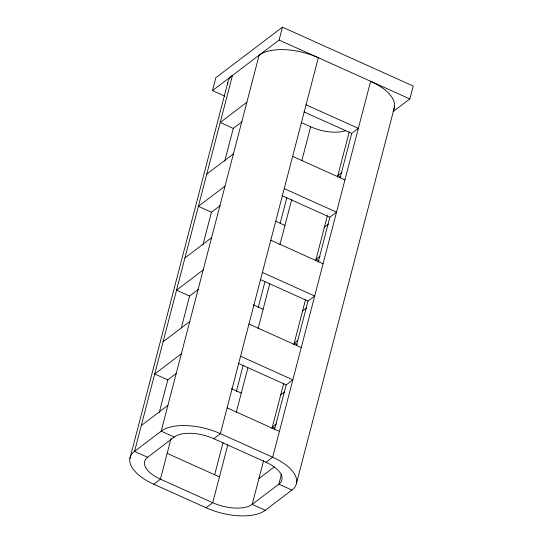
<?xml version="1.0" encoding="UTF-8"?>
<svg xmlns="http://www.w3.org/2000/svg" width="543" height="543" viewBox="0 0 543 543"><rect width="100%" height="100%" fill="white"/><g stroke="black" fill="none" stroke-linecap="round" stroke-linejoin="round"><path stroke-width="0.81" d="M224.863 96.172L212.483 90.593L215.843 77.697L282.462 27.15L413.196 86.052L409.836 98.948L393.01 111.709M129.886 458.516L227.809 82.577M159.242 412.632L167.773 379.883L176.434 373.306M181.294 327.986L189.609 296.05L198.27 289.48M202.912 244.974L211.444 212.225L220.105 205.648M224.748 161.149L233.28 128.392L241.94 121.822M170.997 438.615L160.443 479.15L153.778 484.207A45.157 20.994 14.6 0 1 134.549 451.369L232.472 75.429A45.157 20.994 14.6 0 0 227.68 84.667M212.483 90.593L279.102 40.046L282.462 27.15M214.709 474.602L223.024 442.667M236.327 391.591L243.155 365.385M258.169 307.759L264.991 281.559M280.215 223.112L286.826 197.727M227.768 444.982L212.734 502.709L206.069 507.766L153.778 484.207M236.246 412.429L247.9 367.706M258.081 328.603L269.735 283.874M279.916 244.771L291.781 199.227M301.779 160.857L310.657 126.77L301.426 122.609M263.613 460.573L252.203 504.379A30.103 13.996 14.6 0 1 212.734 502.709L160.443 479.15A30.103 13.996 14.6 0 1 147.621 457.26L134.549 451.369L161.196 431.149L259.12 55.21A45.157 20.994 14.6 0 1 318.327 57.714L220.397 433.66L213.738 438.71A30.103 13.996 14.6 0 0 174.269 437.04L161.196 431.149A45.157 20.994 14.6 0 1 220.397 433.66L272.688 457.22A45.157 20.994 14.6 0 1 291.924 490.051L265.276 510.271A45.157 20.994 14.6 0 1 206.069 507.766M271.928 428.637L283.745 383.297M293.77 344.805L305.58 299.464M315.605 260.979L327.415 215.639M337.441 177.147L349.278 131.684M274.453 429.927L286.181 384.892L292.847 379.835L240.556 356.276M296.505 345.28L308.017 301.06L314.682 296.01L262.391 272.45M318.123 262.269L329.859 217.234L336.517 212.177L284.227 188.618M340.176 177.622L351.694 133.402L358.353 128.352L306.062 104.792M281.369 474.487L278.851 484.159L252.203 504.379L265.276 510.271M296.587 482.903L394.51 106.964M246.855 102.281L220.207 122.501L233.28 128.392M206.774 174.093L233.422 153.873M225.019 186.113L198.371 206.333L211.444 212.225M184.939 257.918L211.587 237.698M203.184 269.939L176.536 290.159L189.609 296.05M341.859 172.477L337.868 175.511L340.943 176.896M163.097 341.751L189.751 321.531M324.429 227.103L328.427 224.069M181.348 353.771L154.701 373.991L167.773 379.883M320.024 256.31L316.026 259.344L319.108 260.728M141.261 425.576L167.909 405.356M302.594 310.929L306.591 307.895M297.523 340.644L294.191 343.169L297.272 344.554M147.621 457.26L174.269 437.04M280.758 394.761L284.756 391.727M276.353 423.968L272.355 427.002L274.663 428.04M213.738 438.71L266.029 462.269L272.688 457.22L370.618 81.274A45.157 20.994 14.6 0 1 393.682 109.584M258.923 478.587L274.242 466.96M279.102 40.046L409.836 98.948M304.012 111.926L351.694 133.402M292.623 156.377L344.914 179.937M282.177 195.751L329.859 217.234M275.729 221.272L284.96 225.426M270.787 240.203L323.078 263.769M260.341 279.584L308.017 301.06M253.126 304.752L263.124 309.259M248.952 324.035L301.243 347.595M238.506 363.41L286.181 384.892M231.291 388.584L241.289 393.084M227.117 407.861L279.407 431.427M291.924 490.051L278.851 484.159A30.103 13.996 14.6 0 0 266.029 462.269M167.156 453.357L219.453 476.917M345.789 130.653A30.103 13.996 14.6 0 1 310.657 126.77"/></g></svg>
